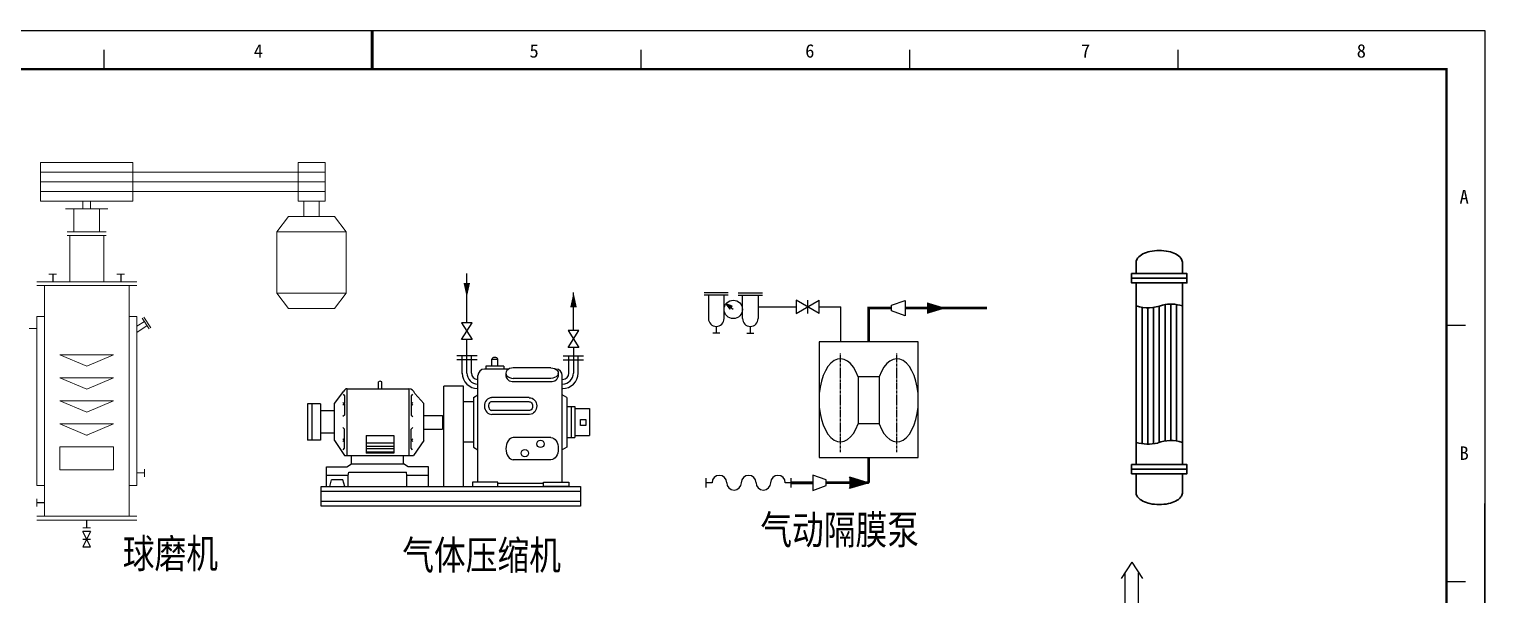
# Model space of a CAD drawing. Header units: millimetres. Extents: x 9671 to 25689, y -17516 to -2951.
# Drawn here: x 24246.6 to 24625.4, y -5054.1 to -4906.9 of the extents above; entities that cross this region are included whole.
import ezdxf
from ezdxf.enums import TextEntityAlignment as Align

# ---------------------------------------------------------------- set-up
doc = ezdxf.new("R2010")
doc.units = ezdxf.units.MM
doc.linetypes.add('CENTER', pattern=[50.8, 31.75, -6.35, 6.35, -6.35])
doc.linetypes.add('HIDDEN', pattern=[0.375, 0.25, -0.125])
for name, color, linetype in [('15', 4, 'Continuous'), ('21', 3, 'Continuous'), ('arrow', 7, 'Continuous'), ('ASSIST', 2, 'Continuous'), ('CHANGE', 6, 'Continuous'), ('EQUIPMENT', 9, 'Continuous'), ('GJ', 3, 'Continuous'), ('sb', 2, 'Continuous'), ('sbnbps-ym', 9, 'HIDDEN'), ('txt', 7, 'Continuous'), ('vad', 3, 'Continuous'), ('主管道', 4, 'Continuous'), ('仪表', 4, 'Continuous'), ('图层1', 1, 'Continuous'), ('辅物料管道', 4, 'Continuous')]:
    doc.layers.add(name, color=color, linetype=linetype)
for name, color, linetype, lineweight in [('wlx', 7, 'Continuous', 20), ('主管线', 1, 'Continuous', 80), ('气体', 2, 'Continuous', 40), ('水管线', 3, 'Continuous', 15), ('设备', 4, 'Continuous', 30), ('设备阀门', 3, 'Continuous', 15), ('辅助物料', 5, 'Continuous', 40)]:
    doc.layers.add(name, color=color, linetype=linetype, lineweight=lineweight)
doc.styles.add('QSDI', font='SimSun.ttf', dxfattribs={"width": 0.8})
doc.styles.add('QYSH1', font='vcadtxt1.shx', dxfattribs={"width": 0.8, "height": 3.5, "bigfont": 'vcadhz.shx'})
doc.styles.add('齐阳标准字体', font='vcadtxt1.shx', dxfattribs={"width": 0.8, "bigfont": 'vcadhz.shx'})

# ---------------------------------------------------------------- blocks, each defined once
blk = doc.blocks.new('2#图框，横')
for p, q in [((7777.69, 420), (8371.69, 420)), ((8371.69, 420), (8371.69, 0)), ((8012.32, 415), (8012.32, 410)), ((8152.07, 415), (8152.07, 410)), ((8221.94, 415), (8221.94, 410)), ((8291.82, 415), (8291.82, 410)), ((8361.69, 343.33), (8366.69, 343.33)), ((8371.69, 0), (8371.69, 297)), ((8361.69, 276.67), (8366.69, 276.67))]:
    blk.add_line(p, q)
for const_width in [0.8, 0.5]:
    blk.add_lwpolyline([(8082.19, 410), (8082.19, 420)], dxfattribs=dict(const_width=const_width))
blk.add_lwpolyline([(7802.69, 10, 1, 1, 0), (7802.69, 410, 0.6, 0.6, 0), (8361.69, 410, 0.6, 0.6, 0), (8361.69, 10, 0.6, 0.6, 0)], format="xyseb", close=True)
at = {"style": 'QSDI'}
for s, p in [('4', (8051.36, 412.98)), ('5', (8123.11, 412.98)), ('6', (8194.86, 412.98)), ('7', (8266.61, 412.98)), ('8', (8338.36, 412.98)), ('A', (8365.11, 375.02)), ('B', (8365.11, 308.32))]:
    blk.add_text(s, height=3.5, dxfattribs=at).set_placement(p)
blk = doc.blocks.new('FG')
at = {"layer": '图层1'}
for p, q in [((9422.09, 790.41), (9422.09, 787.41)), ((9428.09, 790.41), (9422.09, 787.41)), ((9422.09, 790.41), (9428.09, 787.41)), ((9425.09, 787.41), (9425.09, 790.41)), ((9428.09, 787.41), (9428.09, 790.41))]:
    blk.add_line(p, q, dxfattribs=at)
blk = doc.blocks.new('008')
for p, q in [((0, -1.24), (0, 1.17)), ((1.55, 0), (0, 0)), ((22.16, 0), (20.61, 0)), ((22.16, -1.24), (22.16, 1.17))]:
    blk.add_line(p, q)
for centre, start, end in [((3.46, 0), 0, 180), ((7.27, 0), 180, 0), ((11.08, 0), 0, 180), ((14.9, 0), 180, 0), ((18.71, 0), 0, 180)]:
    blk.add_arc(centre, 1.91, start, end)
blk = doc.blocks.new('ZH110')
for p, q in [((0, 0), (5, 1.5)), ((5, -1.5), (0, 0)), ((0.7, 0), (4.53, 1.15)), ((4.53, -1.15), (0.7, 0)), ((1.39, 0), (4.05, 0.8)), ((4.05, -0.8), (1.39, 0)), ((2.09, 0), (3.58, 0.45)), ((3.58, -0.45), (2.09, 0)), ((2.78, 0), (3.1, 0.1)), ((3.1, -0.1), (2.78, 0)), ((3.1, 0.1), (3.04, 0)), ((3.04, 0), (3.1, -0.1)), ((3.58, 0.45), (3.28, 0)), ((3.28, 0), (3.58, -0.45)), ((4.05, 0.8), (3.52, 0)), ((3.52, 0), (4.05, -0.8)), ((4.53, 1.15), (3.76, 0)), ((3.76, 0), (4.53, -1.15)), ((5, 1.5), (4, 0)), ((4, 0), (5, -1.5))]:
    blk.add_line(p, q)
blk = doc.blocks.new('ZZ1-S')
at = {"layer": '15'}
blk.add_lwpolyline([(0, 0), (2.75, -0.75), (2.5, 0), (2.75, 0.75), (0, 0)], dxfattribs=at)
for points in [[(0.76, 0), (2.44, -0.46), (2.29, 0), (2.44, 0.46)], [(1.52, 0), (2.13, -0.17), (2.08, 0), (2.13, 0.17)]]:
    blk.add_lwpolyline(points, close=True, dxfattribs=at)
blk = doc.blocks.new('闸阀111')
at = {"color": 3}
for p, q in [((42071.51, 19915.28), (42071.51, 19911.78)), ((42077.51, 19915.28), (42071.51, 19911.78)), ((42071.51, 19915.28), (42077.51, 19911.78)), ((42074.51, 19911.78), (42074.51, 19915.28)), ((42077.51, 19911.78), (42077.51, 19915.28))]:
    blk.add_line(p, q, dxfattribs=at)
blk = doc.blocks.new('daxiatou3')
at = {"color": 3}
for p, q in [((44047.12, 20079.72), (44045.87, 20076.22)), ((44045.87, 20076.22), (44049.87, 20076.22)), ((44048.62, 20079.72), (44047.12, 20079.72)), ((44049.87, 20076.22), (44048.62, 20079.72))]:
    blk.add_line(p, q, dxfattribs=at)
blk = doc.blocks.new('115')
at = {"color": 0}
for p, q in [((883.9, 331.85), (885.82, 335.69)), ((885.82, 335.69), (883.9, 335.69)), ((883.9, 331.85), (885.82, 331.85))]:
    blk.add_line(p, q, dxfattribs=at)
blk.add_lwpolyline([(885.82, 335.69, 0, 0.568, 0), (885.15, 334.54, 0.568, 0.568, 0)], format="xyseb", dxfattribs=at)
blk = doc.blocks.new('160')
at = {"color": 0}
blk.add_circle((1332.22, -822.71), 0.8, dxfattribs=at)
at = {"layer": 'arrow'}
for p, q in [((1330.22, -821.71), (1330.22, -823.71)), ((1330.22, -821.71), (1331.51, -822.35)), ((1332.94, -822.35), (1334.22, -821.71)), ((1334.22, -823.71), (1334.22, -821.71)), ((1330.22, -823.71), (1331.51, -823.06)), ((1332.94, -823.06), (1334.22, -823.71))]:
    blk.add_line(p, q, dxfattribs=at)
blk = doc.blocks.new('114')
at = {"layer": 'wlx', "linetype": 'HIDDEN', "lineweight": -2, "ltscale": 20}
for points in [[(888.06, 294.49), (890.31, 294.49), (889.19, 294.49), (889.19, 298.99), (888.06, 298.99), (890.31, 298.99)], [(889.19, 295.61), (891.21, 297.08), (891.91, 296.11), (890.5, 298.05)]]:
    blk.add_lwpolyline(points, dxfattribs=at)
blk = doc.blocks.new('尾气吸收器')
at = {"color": 2}
for p, q in [((23411.34, -4404.13), (23408.56, -4408.35)), ((23411.34, -4404.13), (23414.11, -4408.35)), ((23409.55, -4406.84), (23409.55, -4445.97)), ((23413.12, -4445.97), (23413.12, -4406.84)), ((23407.57, -4539.86), (23414.44, -4539.86))]:
    blk.add_line(p, q, dxfattribs=at)
at = {"color": 0}
blk.add_line((23446.67, -4565.04), (23446.67, -4566.18), dxfattribs=at)
at = {"color": 0, "const_width": 0.4}
for points in [[(23448.99, -4533.33), (23447.85, -4533.33)], [(23454.92, -4533.33), (23452.59, -4533.33)], [(23446.67, -4559.11), (23446.67, -4561.44)], [(23446.67, -4565.04), (23446.67, -4566.18)]]:
    blk.add_lwpolyline(points, dxfattribs=at)
at = {"layer": 'sb', "lineweight": 53, "const_width": 0.3, "flags": 128}
blk.add_lwpolyline([(23452.2, -4562.51, -1), (23452.2, -4555.77, -1), (23452.2, -4562.51, -1)], format="xyb", dxfattribs=at)
at = {"layer": 'sb', "const_width": 0.3, "flags": 128}
for points in [[(23453.97, -4555.08), (23455.86, -4555.08)], [(23454.37, -4555.08), (23454.37, -4556.56)], [(23455.5, -4555.08), (23455.5, -4558.46)], [(23450.09, -4561.77), (23448.9, -4564.89)], [(23454.59, -4561.52), (23455.78, -4564.89)], [(23448.9, -4564.89), (23455.78, -4564.89)]]:
    blk.add_lwpolyline(points, dxfattribs=at)
at = {"layer": 'sbnbps-ym', "color": 2, "ltscale": 0.01}
for p, q in [((23418.07, -4546.1), (23404.7, -4546.1)), ((23417.29, -4547.08), (23406.26, -4547.08)), ((23415.71, -4548.07), (23407.84, -4548.07)), ((23414.13, -4549.06), (23409.42, -4549.06)), ((23413.35, -4550.04), (23410.2, -4550.04))]:
    blk.add_line(p, q, dxfattribs=at)
at = {"layer": 'vad'}
for p, q in [((23447.15, -4532.38), (23448.25, -4532.38)), ((23447.15, -4534.21), (23447.15, -4532.38)), ((23452.59, -4532.43), (23448.99, -4534.23)), ((23448.99, -4534.23), (23448.99, -4532.43)), ((23448.99, -4532.43), (23452.59, -4534.23)), ((23452.59, -4534.23), (23452.59, -4532.43)), ((23448.29, -4534.21), (23447.15, -4534.21)), ((23445.77, -4561.44), (23447.57, -4561.44)), ((23447.57, -4561.44), (23445.77, -4565.04)), ((23447.57, -4565.04), (23445.77, -4561.44)), ((23445.77, -4565.04), (23447.57, -4565.04)), ((23445.8, -4565.75), (23445.8, -4566.88)), ((23445.8, -4566.88), (23447.62, -4566.88)), ((23447.62, -4566.88), (23447.62, -4565.78))]:
    blk.add_line(p, q, dxfattribs=at)
at = {"layer": '主管线'}
for points in [[(23420.05, -4453.07), (23419.18, -4452.04), (23416.18, -4452.04), (23420.05, -4451)], [(23448.33, -4558.1), (23449.2, -4559.14), (23452.2, -4559.14), (23448.33, -4560.17)]]:
    blk.add_solid(points, dxfattribs=at)
at = {"layer": '仪表'}
for p, q in [((23427.88, -4535.94), (23419.64, -4535.94)), ((23427.88, -4539.49), (23427.88, -4535.94)), ((23422.88, -4544.48), (23432.88, -4544.48)), ((23427.88, -4552.7), (23419.64, -4552.7)), ((23427.88, -4549.49), (23427.88, -4552.7))]:
    blk.add_line(p, q, dxfattribs=at)
at = {"layer": '仪表', "flags": 128}
blk.add_lwpolyline([(23432.88, -4539.48), (23432.88, -4549.48), (23422.88, -4549.48), (23422.88, -4539.48)], close=True, dxfattribs=at)
at = {"layer": '仪表'}
blk.add_circle((23427.88, -4544.48), 5, dxfattribs=at)
at = {"layer": '气体', "const_width": 0.4}
for points in [[(23391.25, -4524.33), (23406.58, -4524.33)], [(23391.25, -4531.6), (23403.12, -4531.6)]]:
    blk.add_lwpolyline(points, dxfattribs=at)
at = {"layer": '气体', "color": 5, "const_width": 0.4}
blk.add_lwpolyline([(23391.25, -4559.26), (23403.12, -4559.26)], dxfattribs=at)
at = {"layer": '设备', "color": 2}
for p, q in [((23417.14, -4445.97), (23405.62, -4445.97)), ((23405.62, -4445.97), (23405.62, -4446.93)), ((23405.62, -4446.93), (23417.14, -4446.93)), ((23405.62, -4447.89), (23405.62, -4446.93)), ((23416.18, -4445.97), (23406.58, -4445.97)), ((23417.14, -4446.93), (23417.14, -4445.97)), ((23417.14, -4445.97), (23417.14, -4447.89)), ((23417.14, -4447.89), (23405.62, -4447.89)), ((23406.58, -4447.89), (23406.58, -4456.18)), ((23416.18, -4447.89), (23416.18, -4456.18)), ((23417.14, -4456.18), (23405.62, -4456.18)), ((23405.62, -4456.18), (23405.62, -4457.14)), ((23405.62, -4457.14), (23417.14, -4457.14)), ((23405.62, -4458.1), (23405.62, -4457.14)), ((23417.14, -4458.1), (23405.62, -4458.1)), ((23416.18, -4456.18), (23406.58, -4456.18)), ((23406.58, -4458.1), (23406.58, -4519.57)), ((23416.18, -4458.1), (23416.18, -4519.57)), ((23417.14, -4457.14), (23417.14, -4456.18)), ((23417.14, -4456.18), (23417.14, -4458.1)), ((23406.58, -4486.08), (23416.18, -4463.33)), ((23406.58, -4463.33), (23416.18, -4486.08)), ((23416.18, -4463.33), (23406.58, -4463.33)), ((23416.18, -4486.08), (23406.58, -4486.08)), ((23416.18, -4491.59), (23406.58, -4491.59)), ((23406.58, -4491.59), (23416.18, -4514.34)), ((23406.58, -4514.34), (23416.18, -4491.59)), ((23416.18, -4514.34), (23406.58, -4514.34)), ((23417.14, -4519.57), (23405.62, -4519.57)), ((23405.62, -4519.57), (23405.62, -4520.53)), ((23405.62, -4521.49), (23405.62, -4520.53)), ((23405.62, -4520.53), (23417.14, -4520.53)), ((23417.14, -4521.49), (23405.62, -4521.49)), ((23416.18, -4521.49), (23406.58, -4521.49)), ((23406.58, -4521.49), (23406.58, -4527.17)), ((23416.18, -4521.49), (23416.18, -4527.17)), ((23417.14, -4521.49), (23417.14, -4519.57)), ((23417.14, -4520.53), (23417.14, -4521.49)), ((23403.12, -4530.1), (23406.58, -4527.17)), ((23403.12, -4530.1), (23403.12, -4561.04)), ((23419.64, -4530.1), (23403.12, -4530.1)), ((23406.58, -4527.17), (23416.18, -4527.17)), ((23419.64, -4530.1), (23416.18, -4527.17)), ((23419.64, -4561.04), (23419.64, -4530.1)), ((23403.12, -4561.04), (23419.64, -4561.04))]:
    blk.add_line(p, q, dxfattribs=at)
at = {"layer": '设备', "color": 2, "lineweight": 50, "flags": 128}
blk.add_lwpolyline([(23416.18, -4452.04), (23411.38, -4452.04), (23411.38, -4453.24), (23411.38, -4452.04), (23412.21, -4452.76), (23411.38, -4452.04), (23410.55, -4452.76)], dxfattribs=at)
at = {"layer": '辅助物料', "color": 4}
blk.add_line((23446.67, -4559.11), (23446.67, -4561.44), dxfattribs=at)
at = {"layer": '辅助物料', "const_width": 0.4}
for points in [[(23416.18, -4452.04), (23425.46, -4452.04)], [(23429.46, -4452.04), (23454.92, -4452.04)], [(23454.92, -4524.39), (23454.92, -4452.04)], [(23454.92, -4540.81), (23454.92, -4528.39)], [(23454.92, -4555.08), (23454.92, -4544.65)], [(23419.64, -4559.12), (23429.62, -4559.12)], [(23433.62, -4559.12), (23438.39, -4559.12)], [(23442.89, -4559.14), (23452.2, -4559.14)]]:
    blk.add_lwpolyline(points, dxfattribs=at)
at = {"color": 0, "xscale": -1, "rotation": 180}
for p in [(22095.24, -5274.74), (22057.03, -5347.04), (22057.03, -5354.31), (22057.03, -5381.97)]:
    blk.add_blockref('160', p, dxfattribs=at)
at = {"color": 0}
for name, p, rotation in [('160', (24277.62, -3194.16), 270), ('160', (24763.84, -5381.83), 180), ('114', (23143.9, -3669.95), 270)]:
    blk.add_blockref(name, p, dxfattribs=dict(at, rotation=rotation))
blk.add_blockref('115', (22570.06, -4876.5), dxfattribs=at)
at = {"color": 2, "width": 0.8}
blk.add_text('T520', height=3.5, dxfattribs=at).set_placement((23410.95, -4536.85), align=Align.MIDDLE)
at = {"layer": '仪表', "style": 'QYSH1', "width": 0.8}
for s, p in [('LI', (23427.97, -4542.06)), ('H', (23434.42, -4540.37)), ('521', (23427.75, -4546.9)), ('L', (23434.7, -4547.83))]:
    blk.add_text(s, height=3, dxfattribs=at).set_placement(p, align=Align.MIDDLE)

msp = doc.modelspace()

# ---------------------------------------------------------------- linework, layer by layer
at = {"color": 2}
msp.add_line((24270.41, -4970.64), (24270.41, -4972.64), dxfattribs=at)
at = {"ltscale": 100}
for p, q in [((24360.45, -4983.32), (24360.45, -4970.52)), ((24360.45, -4996.39), (24360.45, -4987.67))]:
    msp.add_line(p, q, dxfattribs=at)
msp.add_line((24388.22, -4985.35), (24388.22, -4975.41))
at = {"color": 4}
for p, q in [((24436.26, -4979.19), (24446.13, -4979.19)), ((24452.13, -4979.19), (24457.81, -4979.19)), ((24457.81, -4988.29), (24457.81, -4979.19)), ((24457.81, -4988.29), (24457.81, -4988.29))]:
    msp.add_line(p, q, dxfattribs=at)
at = {"color": 1, "const_width": 0.7}
for points in [[(24465.01, -4988.29), (24465.01, -4979.5), (24470.97, -4979.5)], [(24474.47, -4979.5), (24495.8, -4979.5)], [(24465.01, -5024.93), (24465.01, -5018.37)], [(24444.88, -5024.96), (24450.45, -5024.96)], [(24453.95, -5024.94), (24465.05, -5024.93)]]:
    msp.add_lwpolyline(points, dxfattribs=at)
at = {"color": 2}
for points in [[(24485.18, -4979.5, 0, 3, 0), (24480.18, -4979.5, 3, 3, 0)], [(24465.01, -5024.93, 0, 3, 0), (24460.01, -5024.93, 3, 3, 0)]]:
    msp.add_lwpolyline(points, format="xyseb", dxfattribs=at)
at = {"layer": 'ASSIST', "color": 2, "ltscale": 6.184658}
msp.add_line((24429.79, -4979.83), (24427.87, -4978.39), dxfattribs=at)
at = {"layer": 'EQUIPMENT', "color": 2}
for p, q in [((24428.49, -4975.53), (24422.23, -4975.53)), ((24428.49, -4976.17), (24422.23, -4976.17)), ((24423.33, -4976.17), (24423.33, -4982.21)), ((24427.39, -4982.21), (24427.39, -4976.17)), ((24431.1, -4975.53), (24437.35, -4975.53)), ((24431.1, -4976.17), (24437.35, -4976.17)), ((24432.19, -4982.21), (24432.19, -4976.17)), ((24436.26, -4976.17), (24436.26, -4982.21)), ((24425.36, -4984.24), (24425.36, -4986)), ((24434.22, -4984.24), (24434.22, -4986)), ((24426.25, -4986), (24424.47, -4986)), ((24433.33, -4986), (24435.12, -4986))]:
    msp.add_line(p, q, dxfattribs=at)
at = {"layer": 'EQUIPMENT', "color": 2, "linetype": 'CENTER', "ltscale": 0.02}
for p, q in [((24457.67, -5016.97), (24457.67, -4991.3)), ((24472.36, -5016.97), (24472.36, -4991.3))]:
    msp.add_line(p, q, dxfattribs=at)
at = {"layer": 'EQUIPMENT', "color": 2, "ltscale": 6.184658}
for p, q in [((24467.75, -4997.37), (24462.27, -4997.37)), ((24462.27, -4997.37), (24462.27, -5009.59)), ((24467.75, -4997.37), (24467.75, -5009.59)), ((24467.75, -5009.59), (24462.27, -5009.59))]:
    msp.add_line(p, q, dxfattribs=at)
at = {"layer": 'EQUIPMENT', "color": 2}
msp.add_lwpolyline([(24477.93, -4988.29), (24452.1, -4988.29), (24452.1, -5018.37), (24477.93, -5018.37)], close=True, dxfattribs=at)
msp.add_circle((24429.79, -4979.83), 2.4, dxfattribs=at)
for centre in [(24425.36, -4982.21), (24434.22, -4982.21)]:
    msp.add_arc(centre, 2.03, 180, 0, dxfattribs=at)
at = {"layer": 'EQUIPMENT', "color": 2, "ltscale": 6.184658}
for centre, start_param, end_param in [((24457.67, -5003.48), -0.971002, 4.112595), ((24472.36, -5003.48), 2.170591, 7.254187)]:
    msp.add_ellipse(centre, major_axis=(0, 10.82), ratio=0.515151, start_param=start_param, end_param=end_param, dxfattribs=at)
at = {"layer": 'GJ'}
for p, q in [((24361.82, -4983.32), (24359.08, -4983.32)), ((24359.08, -4987.67), (24361.82, -4983.32)), ((24359.08, -4983.32), (24361.82, -4987.67)), ((24361.82, -4987.67), (24359.08, -4987.67)), ((24386.85, -4985.35), (24389.59, -4989.71)), ((24386.85, -4989.71), (24389.59, -4985.35)), ((24389.59, -4985.35), (24386.85, -4985.35)), ((24389.59, -4989.71), (24386.85, -4989.71))]:
    msp.add_line(p, q, dxfattribs=at)
at = {"layer": 'sb'}
for p, q in [((24363.14, -4991.92), (24357.84, -4991.92)), ((24359.26, -4996.49), (24359.26, -4991.92)), ((24361.63, -4996.39), (24361.63, -4991.92)), ((24385.52, -4991.92), (24390.82, -4991.92)), ((24387.03, -4996.39), (24387.03, -4991.92)), ((24388.22, -4991.92), (24388.22, -4996.39)), ((24389.39, -4996.49), (24389.39, -4991.92)), ((24363.14, -4992.92), (24357.84, -4992.92)), ((24371.33, -4995.38), (24365.04, -4995.38)), ((24370.07, -4994.62), (24365.42, -4994.62)), ((24365.42, -4994.62), (24365.42, -4995.38)), ((24366.96, -4994.62), (24366.96, -4992.74)), ((24366.96, -4992.74), (24368.53, -4992.74)), ((24368.53, -4994.62), (24368.53, -4992.74)), ((24370.07, -4994.62), (24370.07, -4995.38)), ((24382.35, -4995.07), (24372.54, -4995.07)), ((24383.56, -4995.38), (24383.62, -4995.38)), ((24385.52, -4992.92), (24390.82, -4992.92)), ((24337.5, -5000.46), (24337.5, -4998.69)), ((24338.3, -5000.46), (24338.3, -4998.69)), ((24354.49, -5025.93), (24354.49, -4999.8)), ((24359.61, -4999.8), (24354.49, -4999.8)), ((24359.61, -5025.93), (24359.61, -4999.8)), ((24363.36, -4998.07), (24363.31, -4998.07)), ((24363.36, -5024.79), (24363.36, -4997.06)), ((24372.26, -4998.57), (24382.63, -4998.57)), ((24382.35, -4997.78), (24372.54, -4997.78)), ((24385.3, -5024.79), (24385.3, -4997.06)), ((24385.3, -4998.07), (24385.35, -4998.07)), ((24325.99, -5004.33), (24328.48, -5001.1)), ((24328.28, -5001.92), (24328.63, -5002.33)), ((24328.63, -5002.33), (24328.63, -5004.34)), ((24329.29, -5000.46), (24345.3, -5000.46)), ((24329.36, -5017.73), (24329.36, -5000.46)), ((24345.42, -5017.73), (24345.42, -5000.46)), ((24346.31, -5001.92), (24345.97, -5002.33)), ((24345.97, -5002.33), (24345.97, -5004.34)), ((24349.26, -5004.33), (24346.94, -5001.74)), ((24362.21, -5002.72), (24363.36, -5002.09)), ((24362.21, -5002.72), (24362.21, -5015.67)), ((24363.36, -5000.44), (24363.21, -5000.44)), ((24376.71, -5002.79), (24366.9, -5002.79)), ((24376.71, -5003.85), (24366.9, -5003.85)), ((24385.3, -5000.44), (24385.45, -5000.44)), ((24386.45, -5002.72), (24385.3, -5002.09)), ((24386.45, -5002.72), (24386.45, -5015.67)), ((24322.36, -5004.4), (24318.96, -5004.4)), ((24318.96, -5004.4), (24318.96, -5013.86)), ((24320.14, -5004.4), (24320.14, -5013.86)), ((24322.36, -5004.4), (24322.36, -5013.86)), ((24325.99, -5006.22), (24322.36, -5006.22)), ((24325.99, -5013.94), (24325.99, -5004.33)), ((24328.17, -5004.05), (24328.6, -5004.46)), ((24328.63, -5004.34), (24328.19, -5004.79)), ((24328.6, -5007.31), (24328.19, -5007.67)), ((24328.6, -5004.46), (24328.6, -5007.31)), ((24345.97, -5004.34), (24346.4, -5004.79)), ((24346.43, -5004.05), (24345.99, -5004.46)), ((24345.99, -5004.46), (24345.99, -5007.31)), ((24345.99, -5007.31), (24346.4, -5007.67)), ((24349.26, -5013.94), (24349.26, -5004.33)), ((24349.26, -5007.41), (24354.11, -5007.41)), ((24354.11, -5007.41), (24354.11, -5010.97)), ((24362.21, -5003.92), (24359.61, -5003.92)), ((24376.78, -5006.1), (24366.98, -5006.1)), ((24376.78, -5007.16), (24366.98, -5007.16)), ((24386.45, -5005.08), (24388.58, -5005.08)), ((24387.61, -5005.08), (24387.61, -5013.19)), ((24388.58, -5005.08), (24388.58, -5013.19)), ((24388.58, -5005.65), (24392.41, -5005.65)), ((24392.41, -5005.65), (24392.41, -5012.66)), ((24328.6, -5010.96), (24328.19, -5010.59)), ((24328.6, -5013.8), (24328.6, -5010.96)), ((24345.99, -5010.96), (24346.4, -5010.59)), ((24345.99, -5013.8), (24345.99, -5010.96)), ((24349.26, -5010.97), (24354.11, -5010.97)), ((24322.36, -5013.86), (24318.96, -5013.86)), ((24325.99, -5012.05), (24322.36, -5012.05)), ((24325.99, -5013.94), (24328.63, -5017.81)), ((24328.17, -5014.21), (24328.6, -5013.8)), ((24328.63, -5013.93), (24328.19, -5013.47)), ((24328.63, -5015.93), (24328.63, -5013.93)), ((24334.26, -5012.6), (24334.26, -5017.27)), ((24334.26, -5012.6), (24341.47, -5012.6)), ((24334.26, -5014.54), (24341.47, -5014.54)), ((24341.47, -5012.6), (24341.47, -5017.27)), ((24345.97, -5013.93), (24346.4, -5013.47)), ((24345.97, -5015.93), (24345.97, -5013.93)), ((24346.43, -5014.21), (24345.99, -5013.8)), ((24349.26, -5013.94), (24346.62, -5017.81)), ((24362.21, -5014.34), (24359.61, -5014.34)), ((24382.35, -5013.2), (24372.54, -5013.2)), ((24386.45, -5013.19), (24388.58, -5013.19)), ((24388.58, -5012.66), (24392.41, -5012.66)), ((24328.28, -5016.34), (24328.63, -5015.93)), ((24328.63, -5017.81), (24346.62, -5017.81)), ((24330.44, -5020.01), (24330.44, -5017.81)), ((24334.26, -5015.38), (24341.47, -5015.38)), ((24334.26, -5016.03), (24341.47, -5016.03)), ((24334.26, -5016.88), (24341.47, -5016.88)), ((24341.47, -5017.27), (24334.26, -5017.27)), ((24343.98, -5020.01), (24343.98, -5017.81)), ((24346.31, -5016.34), (24345.97, -5015.93)), ((24362.21, -5015.67), (24363.36, -5016.38)), ((24382.35, -5018.96), (24372.54, -5018.96)), ((24386.45, -5015.67), (24385.3, -5016.38)), ((24323.91, -5020.81), (24329.24, -5020.81)), ((24323.91, -5023.02), (24323.91, -5020.81)), ((24329.24, -5020.81), (24330.44, -5020.01)), ((24329.56, -5023.02), (24329.72, -5022.18)), ((24329.72, -5022.18), (24344.74, -5022.18)), ((24330.44, -5020.01), (24343.98, -5020.01)), ((24345.18, -5020.81), (24343.98, -5020.01)), ((24344.86, -5023.02), (24344.74, -5022.18)), ((24350.51, -5020.81), (24345.18, -5020.81)), ((24350.51, -5023.02), (24350.51, -5020.81)), ((24322.56, -5025.93), (24390.07, -5025.93)), ((24322.56, -5031.01), (24322.56, -5025.93)), ((24329.56, -5023.02), (24323.91, -5023.02)), ((24323.91, -5025.93), (24323.91, -5023.02)), ((24324.77, -5025.93), (24325.28, -5024.14)), ((24328.18, -5024.14), (24325.28, -5024.14)), ((24328.7, -5025.93), (24328.18, -5024.14)), ((24329.56, -5025.93), (24329.56, -5023.02)), ((24344.86, -5025.93), (24344.86, -5023.02)), ((24350.51, -5023.02), (24344.86, -5023.02)), ((24350.51, -5025.93), (24350.51, -5023.02)), ((24368.56, -5025.08), (24380.38, -5025.08)), ((24390.07, -5025.93), (24390.07, -5031.01)), ((24322.56, -5027.13), (24390.07, -5027.13)), ((24390.07, -5029.81), (24322.56, -5029.81)), ((24390.07, -5031.01), (24322.56, -5031.01))]:
    msp.add_line(p, q, dxfattribs=at)
at = {"layer": 'sb', "color": 4}
msp.add_line((24388.22, -4989.71), (24388.22, -4991.92), dxfattribs=at)
at = {"layer": 'sb'}
for points in [[(24390.04, -5008.47), (24391.42, -5008.47), (24391.42, -5010.01), (24390.04, -5010.01)], [(24361.95, -5025.93), (24368.56, -5025.93), (24368.56, -5024.79), (24361.95, -5024.79)], [(24386.98, -5025.93), (24380.38, -5025.93), (24380.38, -5024.79), (24386.98, -5024.79)]]:
    msp.add_lwpolyline(points, close=True, dxfattribs=at)
for centre in [(24379.62, -5014.83), (24375.57, -5017.22)]:
    msp.add_circle(centre, 0.955, dxfattribs=at)
for centre, radius, start, end in [((24365.04, -4997.06), 1.68, 90, 180), ((24383.62, -4997.06), 1.68, 0, 90), ((24337.9, -4999), 0.503, 37.6343, 142.3657), ((24363.31, -4996.39), 4.05, 180, 270), ((24363.31, -4996.39), 2.86, 180, 270), ((24363.31, -4996.39), 1.68, 180, 270), ((24372.29, -4996.86), 1.71, 165.3563, 268.9232), ((24382.59, -4996.86), 1.71, 271.0768, 14.6437), ((24385.35, -4996.39), 4.05, 270, 0), ((24385.35, -4996.39), 1.68, 270, 0), ((24385.35, -4996.39), 2.87, 270, 0), ((24329.29, -5001.3), 0.84, 90, 166.2582), ((24345.3, -5002.14), 1.68, 13.7418, 90)]:
    msp.add_arc(centre, radius, start, end, dxfattribs=at)
for centre, major_axis, ratio, start_param, end_param in [((24367.74, -4992.74), (-0.785, 0), 0.486674, 3.141593, 6.283185), ((24372.54, -4996.42), (-1.9, 0), 0.712935, 4.712389, 7.853982), ((24366.94, -5004.98), (0.04, -2.18), 0.871557, 3.141593, 6.283185), ((24372.54, -5016.08), (0, -2.88), 0.66126, 3.141593, 6.283185)]:
    msp.add_ellipse(centre, major_axis=major_axis, ratio=ratio, start_param=start_param, end_param=end_param, dxfattribs=at)
at = {"layer": 'sb', "extrusion": (0, 0, -1)}
for centre, major_axis, ratio, start_param, end_param in [((24382.35, -4996.42), (1.9, 0), 0.712935, 4.712389, 7.853982), ((24376.75, -5004.98), (0.04, -2.18), 0.871557, 3.141593, 6.283185), ((24382.35, -5016.08), (0, -2.88), 0.66126, 3.141593, 6.283185)]:
    msp.add_ellipse(centre, major_axis=major_axis, ratio=ratio, start_param=start_param, end_param=end_param, dxfattribs=at)
at = {"layer": 'sb'}
for points in [[(24366.92, -5003.85), (24366.8, -5003.86), (24366.67, -5003.89), (24366.42, -5004.07), (24366.3, -5004.22), (24366.13, -5004.6), (24366.09, -5004.83), (24366.11, -5005.28), (24366.18, -5005.5), (24366.39, -5005.84), (24366.52, -5005.96), (24366.75, -5006.08), (24366.86, -5006.1), (24366.96, -5006.1)], [(24376.73, -5003.85), (24376.85, -5003.85), (24376.98, -5003.89), (24377.24, -5004.06), (24377.36, -5004.2), (24377.54, -5004.57), (24377.59, -5004.8), (24377.58, -5005.25), (24377.52, -5005.47), (24377.33, -5005.82), (24377.2, -5005.94), (24376.97, -5006.07), (24376.87, -5006.1), (24376.77, -5006.1)]]:
    msp.add_open_spline(points, degree=3, knots=[3.141593, 3.141593, 3.141593, 3.141593, 3.682008, 3.682008, 4.222423, 4.222423, 4.762838, 4.762838, 5.303253, 5.303253, 5.843668, 5.843668, 6.283185, 6.283185, 6.283185, 6.283185], dxfattribs=at)
at = {"layer": 'txt'}
for points in [[(24360.45, -4976.77, 0, 1.7, 0), (24360.45, -4972.93, 1.7, 1.7, 0)], [(24388.22, -4975.41, 0, 1.7, 0), (24388.22, -4979.26, 1.7, 1.7, 0)]]:
    msp.add_lwpolyline(points, format="xyseb", dxfattribs=at)
at = {"layer": '主管道', "color": 2}
for p, q in [((24252.71, -4970.64), (24252.71, -4972.64)), ((24250.56, -5030.15), (24248.56, -5030.15))]:
    msp.add_line(p, q, dxfattribs=at)
at = {"layer": '水管线', "color": 2}
for p, q in [((24248.56, -4984.84), (24246.56, -4984.84)), ((24276.56, -5022.38), (24274.56, -5022.38))]:
    msp.add_line(p, q, dxfattribs=at)
at = {"layer": '设备', "color": 2}
for p, q in [((24534.64, -4967.52), (24534.64, -4970.52)), ((24546.64, -4967.52), (24546.64, -4970.52)), ((24533.44, -4971.72), (24547.84, -4971.72)), ((24534.64, -4972.92), (24534.64, -5020.21)), ((24546.64, -4972.92), (24546.64, -5020.21)), ((24534.64, -5014.43), (24534.64, -4978.93)), ((24536.14, -5014.77), (24536.14, -4979.28)), ((24537.64, -5014.89), (24537.64, -4979.4)), ((24539.14, -5014.79), (24539.14, -4979.3)), ((24540.64, -5014.43), (24540.64, -4978.98)), ((24542.14, -5014.06), (24542.14, -4978.56)), ((24543.64, -5013.93), (24543.64, -4978.44)), ((24545.14, -5014.05), (24545.14, -4978.56)), ((24546.64, -5014.43), (24546.64, -4978.93)), ((24534.64, -5027.61), (24534.64, -5022.61)), ((24546.64, -5027.61), (24546.64, -5022.61))]:
    msp.add_line(p, q, dxfattribs=at)
for points in [[(24546.64, -4967.52, 0.174705), (24546.27, -4966.5, 0.104203), (24544.88, -4965.4, 0.064948), (24543.06, -4964.77, 0.051099), (24540.64, -4964.52, 0.051099), (24538.21, -4964.77, 0.064948), (24536.39, -4965.4, 0.104203), (24535, -4966.5, 0.174705), (24534.64, -4967.52, 0.174705)], [(24534.64, -5027.61, 0.174705), (24535, -5028.63, 0.104203), (24536.39, -5029.73, 0.064948), (24538.21, -5030.36, 0.051099), (24540.64, -5030.61, 0.051099), (24543.06, -5030.36, 0.064948), (24544.88, -5029.73, 0.104203), (24546.27, -5028.63, 0.174705), (24546.64, -5027.61, 0.174705)]]:
    msp.add_lwpolyline(points, format="xyb", dxfattribs=at)
at = {"layer": '设备', "color": 2, "flags": 128}
msp.add_lwpolyline([(24533.44, -4970.52), (24533.44, -4972.92), (24547.84, -4972.92), (24547.84, -4970.52)], close=True, dxfattribs=at)
msp.add_lwpolyline([(24533.44, -5020.21), (24547.84, -5020.21), (24547.84, -5021.41), (24533.44, -5021.41), (24533.44, -5020.21), (24533.44, -5022.61), (24547.84, -5022.61), (24547.84, -5021.41)], dxfattribs=at)
at = {"layer": '设备', "color": 2}
for centre, major_axis, start_param, end_param in [((24537.72, -4954.82), (0, 24.58), 2.94637, 3.382064), ((24543.65, -5000.28), (0, 21.84), -0.213247, 0.152779), ((24537.72, -4990.32), (0, 24.58), 2.94637, 3.299541), ((24543.65, -5035.77), (0, 21.84), -0.213247, 0.245641)]:
    msp.add_ellipse(centre, major_axis=major_axis, ratio=0.646312, start_param=start_param, end_param=end_param, dxfattribs=at)
at = {"layer": '设备阀门', "color": 2}
for p, q in [((24249.56, -4951.64), (24249.56, -4941.64)), ((24249.56, -4941.64), (24273.56, -4941.64)), ((24273.56, -4941.64), (24273.56, -4951.64)), ((24323.56, -4941.64), (24316.56, -4941.64)), ((24316.56, -4941.64), (24316.56, -4951.64)), ((24323.56, -4951.64), (24323.56, -4941.64)), ((24323.56, -4951.64), (24323.56, -4941.64)), ((24249.56, -4944.14), (24323.56, -4944.14)), ((24249.56, -4946.64), (24323.56, -4946.64)), ((24249.56, -4949.14), (24323.56, -4949.14)), ((24249.56, -4951.64), (24273.56, -4951.64)), ((24256.06, -4953.64), (24267.06, -4953.64)), ((24258.23, -4953.64), (24258.23, -4959.64)), ((24260.56, -4953.64), (24260.56, -4951.64)), ((24262.56, -4953.64), (24262.56, -4951.64)), ((24264.89, -4953.64), (24264.89, -4959.64)), ((24316.56, -4951.64), (24323.56, -4951.64)), ((24318.06, -4951.64), (24318.06, -4955.64)), ((24322.06, -4951.64), (24322.06, -4955.64)), ((24311.06, -4959.64), (24314.06, -4955.64)), ((24314.06, -4955.64), (24326.06, -4955.64)), ((24326.06, -4955.64), (24329.06, -4959.64)), ((24266.64, -4959.64), (24256.48, -4959.64)), ((24266.64, -4960.64), (24256.48, -4960.64)), ((24257.14, -4960.64), (24257.14, -4972.64)), ((24265.99, -4960.64), (24265.99, -4972.64)), ((24311.06, -4959.64), (24329.06, -4959.64)), ((24311.06, -4959.64), (24311.06, -4975.64)), ((24329.06, -4959.64), (24329.06, -4975.64)), ((24274.56, -4972.64), (24248.56, -4972.64)), ((24251.71, -4970.64), (24253.71, -4970.64)), ((24271.41, -4970.64), (24269.41, -4970.64)), ((24274.56, -4973.64), (24248.56, -4973.64)), ((24250.56, -4973.64), (24250.56, -5033.64)), ((24272.56, -5033.64), (24272.56, -4973.64)), ((24311.06, -4975.64), (24329.06, -4975.64)), ((24314.06, -4979.64), (24311.06, -4975.64)), ((24326.06, -4979.64), (24329.06, -4975.64)), ((24314.06, -4979.64), (24326.06, -4979.64)), ((24250.56, -4981.64), (24248.56, -4981.64)), ((24248.56, -4981.64), (24248.56, -5025.64)), ((24274.56, -4981.64), (24272.56, -4981.64)), ((24274.56, -5025.64), (24274.56, -4981.64)), ((24274.56, -4984.21), (24276.56, -4982.94)), ((24274.56, -4985.82), (24277.26, -4984.05)), ((24276.02, -4982.1), (24277.83, -4984.88)), ((24276.43, -4981.83), (24278.25, -4984.61)), ((24254.56, -4991.61), (24268.56, -4991.61)), ((24261.56, -4994.61), (24254.56, -4991.61)), ((24268.56, -4991.61), (24261.56, -4994.61)), ((24254.56, -4997.61), (24268.56, -4997.61)), ((24261.56, -5000.61), (24254.56, -4997.61)), ((24268.56, -4997.61), (24261.56, -5000.61)), ((24254.56, -5003.61), (24268.56, -5003.61)), ((24254.56, -5003.61), (24268.56, -5003.61)), ((24261.57, -5006.61), (24254.56, -5003.61)), ((24261.56, -5006.61), (24268.56, -5003.61)), ((24254.56, -5009.61), (24268.56, -5009.61)), ((24261.65, -5012.61), (24254.56, -5009.61)), ((24261.56, -5012.57), (24268.56, -5009.61)), ((24254.56, -5021.61), (24254.56, -5015.61)), ((24254.56, -5015.61), (24268.56, -5015.61)), ((24268.56, -5015.61), (24268.56, -5021.61)), ((24261.56, -5021.61), (24254.56, -5021.61)), ((24268.56, -5021.61), (24261.56, -5021.61)), ((24276.56, -5021.38), (24276.56, -5023.38)), ((24276.56, -5021.38), (24276.56, -5023.38)), ((24248.56, -5025.64), (24250.56, -5025.64)), ((24272.56, -5025.64), (24274.56, -5025.64)), ((24248.56, -5029.13), (24248.56, -5031.13)), ((24248.56, -5033.64), (24274.56, -5033.64)), ((24248.56, -5034.64), (24274.56, -5034.64)), ((24260.56, -5036.64), (24262.56, -5036.64))]:
    msp.add_line(p, q, dxfattribs=at)
at = {"layer": '辅物料管道', "color": 2}
msp.add_line((24261.56, -5036.64), (24261.56, -5034.64), dxfattribs=at)

# ---------------------------------------------------------------- block references
msp.add_blockref('2#图框，横', (16253.66, -5327.3))
at = {"color": 4}
for name, p, rotation in [('闸阀111', (66523.64, 14934.34), 180), ('daxiatou3', (4374.23, 39022.94), 270)]:
    msp.add_blockref(name, p, dxfattribs=dict(at, rotation=rotation))
at = {"color": 4, "xscale": -1, "rotation": 90}
msp.add_blockref('daxiatou3', (44550.7, 39068.38), dxfattribs=at)
at = {"color": 2, "xscale": 0.6666666666715173, "yscale": 0.6666666666715173, "zscale": 0.6666666666666666, "rotation": 270}
msp.add_blockref('FG', (23735.62, 1243.75), dxfattribs=at)
at = {"layer": 'ASSIST', "color": 2, "ltscale": 6.184658, "xscale": 0.5999993999988723, "yscale": 0.5999993999994331, "zscale": 0.5999994, "rotation": 323.0016039878509}
msp.add_blockref('ZZ1-S', (24427.87, -4978.39), dxfattribs=at)
at = {"layer": 'ASSIST', "xscale": 0.9999989999996615, "yscale": 0.9999989999996615, "zscale": 0.999999}
msp.add_blockref('008', (24422.71, -5024.93), dxfattribs=at)
at = {"layer": 'ASSIST', "ltscale": 6.184658, "xscale": 0.9999989999996615, "yscale": 0.9999989999996615, "zscale": 0.999999, "rotation": 180}
msp.add_blockref('ZH110', (24465.05, -5024.93), dxfattribs=at)
at = {"layer": 'sb', "color": 4}
msp.add_blockref('尾气吸收器', (1122.14, -641.5), dxfattribs=at)

# ---------------------------------------------------------------- texts
at = {"style": 'QSDI', "width": 0.8}
for s, p in [('气动隔膜泵', (24436.82, -5040.96)), ('球磨机', (24270.93, -5047.13)), ('气体压缩机', (24343.65, -5047.55))]:
    msp.add_text(s, height=7.569, dxfattribs=at).set_placement(p)
at = {"layer": '21', "style": '齐阳标准字体', "width": 0.8, "flags": 9}
for tag, rotation, p in [('BRKA1', 270.0001, (24449.03, -4980.75)), ('BRKA1', 270.0001, (24449.28, -4980.75)), ('BRKD1', 90.0001, (24449.28, -4980.75))]:
    msp.add_attdef(tag, text='< Riservato >', height=0.0001, rotation=rotation, dxfattribs=at).set_placement(p, align=Align.CENTER)
at = {"layer": 'CHANGE', "color": 3, "style": '齐阳标准字体', "width": 0.8, "flags": 9}
msp.add_attdef('BRKD1', text='< Riservato >', height=0.0001, rotation=89.9999, dxfattribs=at).set_placement((24449.03, -4980.75), align=Align.CENTER)
msp.add_attdef('BRKD1', text='< Riservato >', height=0.0001, rotation=89.9999, dxfattribs=at).set_placement((24449.03, -4980.75), align=Align.CENTER)

doc.saveas('drawing.dxf')
